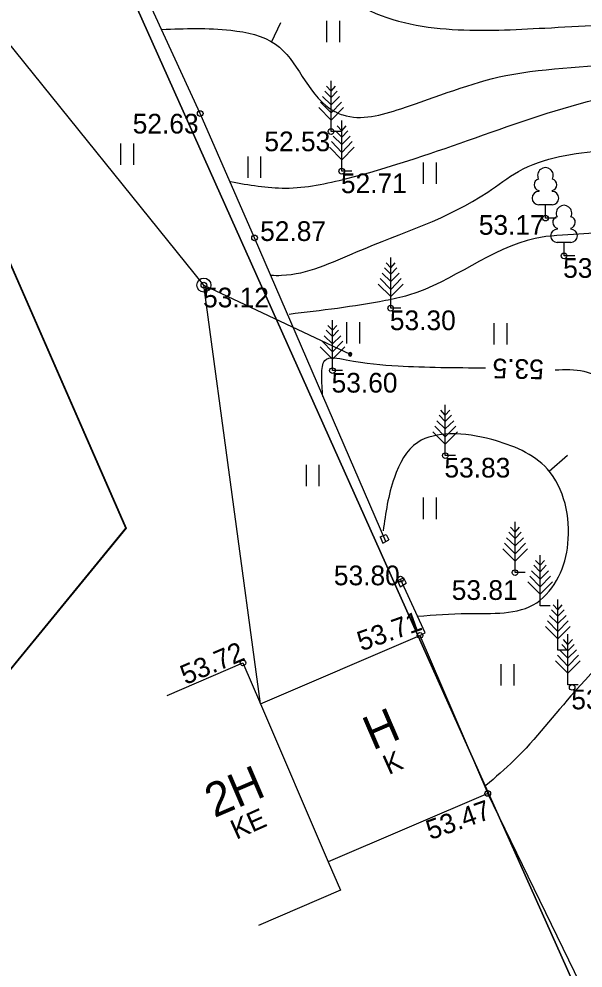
# Model space of a CAD drawing. Extents: x 643319 to 643563, y 6457657 to 6457895.
# Drawn here: x 643402.17 to 643422.22, y 6457741.27 to 6457775.01 of the extents above; entities that cross this region are included whole.
import ezdxf

# ---------------------------------------------------------------- set-up
doc = ezdxf.new("R2010")
doc.units = 0
for name, color, linetype in [('AED', 7, 'Continuous'), ('HALJASTUS', 7, 'Continuous'), ('HOONE', 7, 'Continuous'), ('HORISONTAAL', 7, 'Continuous'), ('KORGUS', 7, 'Continuous'), ('MPOHULIIN', 7, 'Continuous'), ('PIIR', 7, 'Continuous'), ('POST', 7, 'Continuous'), ('PUU', 7, 'Continuous')]:
    doc.layers.add(name, color=color, linetype=linetype)

msp = doc.modelspace()

# ---------------------------------------------------------------- linework, layer by layer
at = {"layer": 'AED'}
for p, q in [((643415, 6457756.6), (643415.22, 6457756.69)), ((643415.22, 6457756.69), (643415.31, 6457756.5)), ((643415, 6457756.6), (643415.1, 6457756.38)), ((643415.1, 6457756.38), (643415.31, 6457756.5)), ((643415.62, 6457755.05), (643415.84, 6457755.14)), ((643415.62, 6457755.05), (643415.72, 6457754.83)), ((643415.84, 6457755.14), (643415.93, 6457754.95)), ((643415.72, 6457754.83), (643415.93, 6457754.95))]:
    msp.add_line(p, q, dxfattribs=at)
for points in [[(643415.21, 6457756.44), (643410.54, 6457767.23), (643408.61, 6457771.65), (643405.38, 6457778.67), (643403.75, 6457782.03), (643401.7, 6457781.04)], [(643416.42, 6457753.1), (643416.61, 6457753.19), (643415.73, 6457755.1)], [(643431.61, 6457719.25), (643428.39, 6457726.39), (643425.65, 6457732.65), (643422.33, 6457740.29), (643418.83, 6457747.48)]]:
    msp.add_lwpolyline(points, dxfattribs=at)
at = {"layer": 'HALJASTUS'}
for p, q in [((643413.098, 6457774.947), (643413.098, 6457774.187)), ((643413.558, 6457774.947), (643413.558, 6457774.187)), ((643405.78, 6457770.585), (643405.78, 6457769.825)), ((643406.24, 6457770.585), (643406.24, 6457769.825)), ((643410.298, 6457770.124), (643410.298, 6457769.364)), ((643410.758, 6457770.124), (643410.758, 6457769.364)), ((643416.535, 6457769.911), (643416.535, 6457769.151)), ((643416.995, 6457769.911), (643416.995, 6457769.151)), ((643413.806, 6457764.237), (643413.806, 6457763.477)), ((643414.266, 6457764.237), (643414.266, 6457763.477)), ((643419.051, 6457764.202), (643419.051, 6457763.442)), ((643419.511, 6457764.202), (643419.511, 6457763.442)), ((643412.371, 6457759.166), (643412.371, 6457758.406)), ((643412.831, 6457759.166), (643412.831, 6457758.406)), ((643416.535, 6457757.996), (643416.535, 6457757.236)), ((643416.995, 6457757.996), (643416.995, 6457757.236)), ((643419.299, 6457752.074), (643419.299, 6457751.314)), ((643419.759, 6457752.074), (643419.759, 6457751.314))]:
    msp.add_line(p, q, dxfattribs=at)
at = {"layer": 'HOONE'}
msp.add_line((643410.75, 6457750.67), (643413.16, 6457745.05), dxfattribs=at)
msp.add_lwpolyline([(643407.43, 6457750.96), (643410.13, 6457752.12), (643410.75, 6457750.67), (643416.42, 6457753.1), (643418.83, 6457747.48), (643413.16, 6457745.05), (643413.6, 6457744.04), (643410.68, 6457742.79)], dxfattribs=at)
at = {"layer": 'HORISONTAAL'}
for p, q in [((643411.14, 6457774.19), (643411.47, 6457774.89)), ((643421.01, 6457758.94), (643421.66, 6457759.5))]:
    msp.add_line(p, q, dxfattribs=at)
for points in [[(643399.68, 6457785.54), (643400.46, 6457785.46), (643403.17, 6457783.61), (643404.04, 6457782.84), (643405.45, 6457781.11), (643406.17, 6457779.04), (643406.72, 6457778.14), (643408.18, 6457777.37), (643411.16, 6457776.87), (643412.24, 6457776.67), (643414.27, 6457775.49), (643417.57, 6457774.64), (643420.86, 6457774.69), (643424.66, 6457775.02), (643428.52, 6457775.82), (643430.2, 6457775.95), (643431.73, 6457775.62), (643434.06, 6457773.4), (643435.38, 6457771.85), (643436.41, 6457771.33), (643438.39, 6457771.4), (643443.43, 6457773.1), (643444.51, 6457773.2), (643446.2, 6457772.94), (643448.1, 6457771.52), (643450.78, 6457769.37), (643452.44, 6457768.5), (643455.79, 6457767.2), (643458.05, 6457766.67), (643458.38, 6457766.32), (643458.05, 6457764.9), (643457.17, 6457763.5), (643457.01, 6457759.41), (643455.6, 6457756.31), (643455.1, 6457755.01), (643455.42, 6457750.26), (643456.15, 6457747.79), (643457.83, 6457745.46), (643459.83, 6457742.29), (643462.65, 6457738.97), (643464.04, 6457736.54), (643464.04, 6457735.08), (643463.48, 6457730.92)], [(643407.25, 6457774.64), (643409.7, 6457774.61), (643411.28, 6457774.12), (643413.23, 6457771.82), (643413.68, 6457771.6), (643415.74, 6457771.82), (643419.47, 6457773), (643424.13, 6457773.56), (643428.79, 6457774.86), (643429.73, 6457774.97), (643430.74, 6457774.67), (643431.95, 6457773.47), (643432.56, 6457772.83)], [(643409.69, 6457769.23), (643411.64, 6457769), (643413.82, 6457769.34), (643418.11, 6457770.69), (643422.66, 6457772.15), (643425.18, 6457772.68), (643427.32, 6457772.94), (643429.09, 6457772.6), (643431.6, 6457770.95), (643433.93, 6457768.82), (643434.87, 6457768.18), (643435.81, 6457768.18), (643438.52, 6457768.29), (643442.77, 6457768.7), (643444.76, 6457768.48), (643447.58, 6457767.24), (643451.09, 6457764.77), (643452.44, 6457762.97), (643452.63, 6457760.42), (643452.1, 6457759.19), (643450.9, 6457757.2), (643450.37, 6457753.41), (643448.52, 6457749.11), (643446.9, 6457746.82), (643445.59, 6457745.92), (643442.69, 6457746.07), (643439.95, 6457747.05), (643437.54, 6457747.35), (643436.49, 6457747.01), (643436.23, 6457746.3), (643436.45, 6457745.62), (643437.32, 6457744.95), (643438.94, 6457744.46), (643443.9, 6457743.19), (643446.6, 6457743), (643448.33, 6457741.8), (643450.63, 6457740.49), (643452.43, 6457737.75), (643453.03, 6457735.77), (643453.27, 6457734.63), (643454.29, 6457733.8), (643457.14, 6457733.35), (643458.31, 6457733.13), (643458.76, 6457732.53), (643458.61, 6457731.78), (643457.74, 6457730.54), (643457.26, 6457729.61)], [(643411.12, 6457765.9), (643411.5, 6457765.9), (643414.17, 6457766.73), (643418.83, 6457768.86), (643419.92, 6457769.59), (643422.96, 6457770.33), (643429.12, 6457769.87), (643431.53, 6457768.97), (643432.28, 6457768.18), (643433.45, 6457764.66), (643433.51, 6457764.26)], [(643429.94, 6457722.98), (643431.85, 6457722.2), (643435.2, 6457722.12), (643437.19, 6457722.42), (643439.86, 6457724.03), (643440.5, 6457726.88), (643440.31, 6457730.11), (643439.6, 6457732.84), (643438.21, 6457734), (643435.39, 6457735.35), (643432.27, 6457737.72), (643428.36, 6457739.66), (643426.29, 6457740.56), (643423.65, 6457743.31), (643423.01, 6457745.26), (643423.05, 6457748.15), (643423.31, 6457748.82), (643424.7, 6457750.47), (643426.36, 6457751.59), (643427.56, 6457752.76), (643429.4, 6457754.4), (643429.89, 6457755.75), (643429.13, 6457761.52), (643428.04, 6457764.85), (643426.35, 6457766.73), (643424.85, 6457767.33), (643422.07, 6457767.36), (643420.52, 6457767.21), (643416.01, 6457765.19), (643415.19, 6457765), (643411.77, 6457764.51)], [(643412.97, 6457761.59), (643412.93, 6457762.38), (643413.04, 6457762.87), (643413.8, 6457762.9), (643415.64, 6457762.68), (643418.75, 6457762.61)], [(643421.23, 6457762.54), (643422.25, 6457762.49), (643423.83, 6457761.44), (643425.26, 6457758.93), (643425.3, 6457757.17), (643424.7, 6457754.62), (643421.92, 6457751.1), (643419.77, 6457748.66), (643418.76, 6457747.76)], [(643416.34, 6457753.78), (643418.12, 6457753.88), (643420.57, 6457754.26), (643421.35, 6457755.18), (643421.68, 6457756.36), (643420.95, 6457759.01), (643418.97, 6457760.06), (643417.49, 6457760.26), (643416.34, 6457759.96), (643415.51, 6457758.71), (643415.11, 6457756.81)]]:
    msp.add_spline(points, degree=3, dxfattribs=at)
at = {"layer": 'KORGUS'}
for centre in [(643408.61, 6457771.65), (643413.26, 6457771.01), (643413.64, 6457769.6), (643420.88, 6457767.93), (643410.54, 6457767.23), (643421.54, 6457766.59), (643408.74, 6457765.55), (643415.38, 6457764.73), (643413.31, 6457762.51), (643417.32, 6457759.49), (643419.8, 6457755.33), (643415.73, 6457755.1), (643416.42, 6457753.1), (643410.13, 6457752.12), (643421.83, 6457751.25), (643418.83, 6457747.48)]:
    msp.add_circle(centre, 0.1, dxfattribs=at)
at = {"layer": 'MPOHULIIN'}
for p, q in [((643408.74, 6457765.55), (643400.12, 6457776.23)), ((643410.75, 6457750.67), (643408.74, 6457765.55))]:
    msp.add_line(p, q, dxfattribs=at)
at = {"layer": 'PIIR'}
for points in [[(643459.07, 6457828.18), (643396.24, 6457798), (643431.4, 6457719.45), (643495.74, 6457751.41)], [(643396.24, 6457798), (643390.26, 6457792.84), (643405.98, 6457756.91), (643398.04, 6457747.23), (643396.03, 6457745.03), (643392.38, 6457742.28), (643408.45, 6457708.84), (643429.42, 6457720.08), (643430.03, 6457718.83), (643431.4, 6457719.45)], [(643369.12, 6457774.38), (643375.04, 6457769.53), (643398.04, 6457747.23), (643405.97, 6457756.91), (643390.25, 6457792.83)]]:
    msp.add_lwpolyline(points, close=True, dxfattribs=at)
at = {"layer": 'POST'}
msp.add_line((643408.74, 6457765.55), (643413.94, 6457763.09), dxfattribs=at)
msp.add_circle((643408.74, 6457765.55), 0.25, dxfattribs=at)
for radius, start, end in [(0.0625, 0, 180), (0.0375, 0, 180), (0.0625, 180, 0), (0.0375, 180, 0)]:
    msp.add_arc((643413.94, 6457763.09), radius, start, end, dxfattribs=at)
at = {"layer": 'PUU'}
for p, q in [((643413.26, 6457772.45), (643413.1, 6457772.62)), ((643413.26, 6457771.01), (643413.26, 6457772.81)), ((643413.26, 6457772.45), (643413.42, 6457772.62)), ((643413.26, 6457771.96), (643412.96, 6457772.25)), ((643413.26, 6457772.22), (643413.04, 6457772.45)), ((643413.26, 6457772.22), (643413.48, 6457772.45)), ((643413.26, 6457771.96), (643413.56, 6457772.25)), ((643413.26, 6457771.68), (643412.89, 6457772.06)), ((643413.26, 6457771.68), (643413.63, 6457772.06)), ((643413.26, 6457771.42), (643412.82, 6457771.86)), ((643413.26, 6457771.42), (643413.7, 6457771.86)), ((643413.64, 6457771.04), (643413.48, 6457771.21)), ((643413.64, 6457769.6), (643413.64, 6457771.4)), ((643413.64, 6457771.04), (643413.8, 6457771.21)), ((643413.62, 6457771.01), (643413.26, 6457771.01)), ((643413.64, 6457770.81), (643413.42, 6457771.04)), ((643413.64, 6457770.81), (643413.86, 6457771.04)), ((643413.64, 6457770.27), (643413.27, 6457770.65)), ((643413.64, 6457770.55), (643413.34, 6457770.84)), ((643413.64, 6457770.55), (643413.94, 6457770.84)), ((643413.64, 6457770.27), (643414.01, 6457770.65)), ((643413.64, 6457770.01), (643413.2, 6457770.45)), ((643413.64, 6457770.01), (643414.08, 6457770.45)), ((643414, 6457769.6), (643413.64, 6457769.6)), ((643420.64, 6457768.91), (643420.64, 6457768.88)), ((643421.12, 6457768.91), (643421.12, 6457768.88)), ((643421.12, 6457768.41), (643420.64, 6457768.41)), ((643420.88, 6457767.93), (643420.88, 6457768.41)), ((643421.26, 6457767.93), (643420.88, 6457767.93)), ((643421.3, 6457767.57), (643421.3, 6457767.54)), ((643421.78, 6457767.57), (643421.78, 6457767.54)), ((643421.78, 6457767.07), (643421.3, 6457767.07)), ((643421.54, 6457766.59), (643421.54, 6457767.07)), ((643415.38, 6457764.73), (643415.38, 6457766.53)), ((643421.92, 6457766.59), (643421.54, 6457766.59)), ((643415.38, 6457765.94), (643415.16, 6457766.17)), ((643415.38, 6457766.17), (643415.22, 6457766.34)), ((643415.38, 6457766.17), (643415.54, 6457766.34)), ((643415.38, 6457765.94), (643415.6, 6457766.17)), ((643415.38, 6457765.68), (643415.08, 6457765.97)), ((643415.38, 6457765.68), (643415.68, 6457765.97)), ((643415.38, 6457765.14), (643414.94, 6457765.58)), ((643415.38, 6457765.4), (643415.01, 6457765.78)), ((643415.38, 6457765.4), (643415.75, 6457765.78)), ((643415.38, 6457765.14), (643415.82, 6457765.58)), ((643415.74, 6457764.73), (643415.38, 6457764.73)), ((643413.31, 6457763.95), (643413.15, 6457764.12)), ((643413.31, 6457762.51), (643413.31, 6457764.31)), ((643413.31, 6457763.95), (643413.47, 6457764.12)), ((643413.31, 6457763.72), (643413.09, 6457763.95)), ((643413.31, 6457763.72), (643413.53, 6457763.95)), ((643413.31, 6457763.18), (643412.94, 6457763.56)), ((643413.31, 6457763.46), (643413.01, 6457763.75)), ((643413.31, 6457763.46), (643413.61, 6457763.75)), ((643413.31, 6457763.18), (643413.68, 6457763.56)), ((643413.31, 6457762.92), (643412.87, 6457763.36)), ((643413.31, 6457762.92), (643413.75, 6457763.36)), ((643413.67, 6457762.51), (643413.31, 6457762.51)), ((643417.32, 6457760.93), (643417.16, 6457761.1)), ((643417.32, 6457759.49), (643417.32, 6457761.29)), ((643417.32, 6457760.93), (643417.48, 6457761.1)), ((643417.32, 6457760.7), (643417.1, 6457760.93)), ((643417.32, 6457760.7), (643417.54, 6457760.93)), ((643417.32, 6457760.16), (643416.95, 6457760.54)), ((643417.32, 6457760.44), (643417.02, 6457760.73)), ((643417.32, 6457760.44), (643417.62, 6457760.73)), ((643417.32, 6457760.16), (643417.69, 6457760.54)), ((643417.32, 6457759.9), (643416.88, 6457760.34)), ((643417.32, 6457759.9), (643417.76, 6457760.34)), ((643417.68, 6457759.49), (643417.32, 6457759.49)), ((643419.8, 6457755.33), (643419.8, 6457757.13)), ((643419.8, 6457756.54), (643419.58, 6457756.77)), ((643419.8, 6457756.77), (643419.64, 6457756.94)), ((643419.8, 6457756.77), (643419.96, 6457756.94)), ((643419.8, 6457756.54), (643420.02, 6457756.77)), ((643419.8, 6457756), (643419.43, 6457756.38)), ((643419.8, 6457756.28), (643419.5, 6457756.57)), ((643419.8, 6457756.28), (643420.1, 6457756.57)), ((643419.8, 6457756), (643420.17, 6457756.38)), ((643419.8, 6457755.74), (643419.36, 6457756.18)), ((643419.8, 6457755.74), (643420.24, 6457756.18)), ((643420.69, 6457755.59), (643420.53, 6457755.76)), ((643420.69, 6457754.15), (643420.69, 6457755.95)), ((643420.69, 6457755.59), (643420.85, 6457755.76)), ((643420.69, 6457755.1), (643420.39, 6457755.39)), ((643420.69, 6457755.36), (643420.47, 6457755.59)), ((643420.69, 6457755.36), (643420.91, 6457755.59)), ((643420.69, 6457755.1), (643420.99, 6457755.39)), ((643420.16, 6457755.33), (643419.8, 6457755.33)), ((643420.69, 6457754.56), (643420.25, 6457755)), ((643420.69, 6457754.82), (643420.32, 6457755.2)), ((643420.69, 6457754.82), (643421.06, 6457755.2)), ((643420.69, 6457754.56), (643421.13, 6457755)), ((643421.32, 6457752.57), (643421.32, 6457754.37)), ((643421.05, 6457754.15), (643420.69, 6457754.15)), ((643421.32, 6457753.78), (643421.1, 6457754.01)), ((643421.32, 6457754.01), (643421.16, 6457754.18)), ((643421.32, 6457754.01), (643421.48, 6457754.18)), ((643421.32, 6457753.78), (643421.54, 6457754.01)), ((643421.32, 6457753.52), (643421.02, 6457753.81)), ((643421.32, 6457753.52), (643421.62, 6457753.81)), ((643421.32, 6457752.98), (643420.88, 6457753.42)), ((643421.32, 6457753.24), (643420.95, 6457753.62)), ((643421.32, 6457753.24), (643421.69, 6457753.62)), ((643421.32, 6457752.98), (643421.76, 6457753.42)), ((643421.68, 6457751.34), (643421.68, 6457753.14)), ((643421.68, 6457752.55), (643421.46, 6457752.78)), ((643421.68, 6457752.78), (643421.52, 6457752.95)), ((643421.68, 6457752.78), (643421.84, 6457752.95)), ((643421.68, 6457752.55), (643421.9, 6457752.78)), ((643421.68, 6457752.01), (643421.31, 6457752.39)), ((643421.68, 6457752.57), (643421.32, 6457752.57)), ((643421.68, 6457752.29), (643421.38, 6457752.58)), ((643421.68, 6457752.29), (643421.98, 6457752.58)), ((643421.68, 6457752.01), (643422.05, 6457752.39)), ((643421.68, 6457751.75), (643421.24, 6457752.19)), ((643421.68, 6457751.75), (643422.12, 6457752.19)), ((643422.04, 6457751.34), (643421.68, 6457751.34))]:
    msp.add_line(p, q, dxfattribs=at)
for centre, radius, start, end in [((643420.88, 6457769.45), 0.277, 332.5799, 207.4201), ((643420.69, 6457769.117), 0.212, 105.2441, 257.079), ((643421.07, 6457769.117), 0.212, 282.921, 74.7559), ((643420.642, 6457768.643), 0.237, 90, 270), ((643421.118, 6457768.643), 0.237, 270, 90), ((643421.54, 6457768.11), 0.277, 332.5799, 207.4201), ((643421.35, 6457767.777), 0.212, 105.2441, 257.079), ((643421.73, 6457767.777), 0.212, 282.921, 74.7559), ((643421.302, 6457767.303), 0.237, 90, 270), ((643421.777, 6457767.303), 0.237, 270, 90)]:
    msp.add_arc(centre, radius, start, end, dxfattribs=at)

# ---------------------------------------------------------------- texts
at = {"layer": 'HOONE'}
for s, height, rotation, p in [('H', 1.199, 23.3153, (643414.74, 6457749)), ('K', 0.7, 24.1709, (643415.31, 6457748.13)), ('2H', 1.1999, 23.2353, (643409.11, 6457746.6)), ('KE', 0.7, 24.0908, (643409.89, 6457745.83))]:
    msp.add_text(s, height=height, rotation=rotation, dxfattribs=at).set_placement(p)
at = {"layer": 'HORISONTAAL'}
msp.add_text('53.5', height=0.7, rotation=178.6995, dxfattribs=at).set_placement((643420.83, 6457762.9))
at = {"layer": 'KORGUS'}
for s, p in [('52.63', (643406.21, 6457770.94)), ('52.53', (643410.89, 6457770.31)), ('52.71', (643413.61, 6457768.82)), ('52.87', (643410.74, 6457767.12)), ('53.17', (643418.51, 6457767.34)), ('53.36', (643421.51, 6457765.81)), ('53.12', (643408.71, 6457764.76)), ('53.30', (643415.35, 6457763.95)), ('53.60', (643413.28, 6457761.73)), ('53.83', (643417.29, 6457758.71)), ('53.80', (643413.36, 6457754.88)), ('53.81', (643417.55, 6457754.36)), ('53.52', (643421.8, 6457750.47))]:
    msp.add_text(s, height=0.7, dxfattribs=at).set_placement(p)
for s, rotation, p in [('53.71', 19.5501, (643414.34, 6457752.53)), ('53.72', 23.1238, (643408.09, 6457751.33)), ('53.47', 19.6071, (643416.79, 6457745.82))]:
    msp.add_text(s, height=0.7, rotation=rotation, dxfattribs=at).set_placement(p)

doc.saveas('drawing.dxf')
